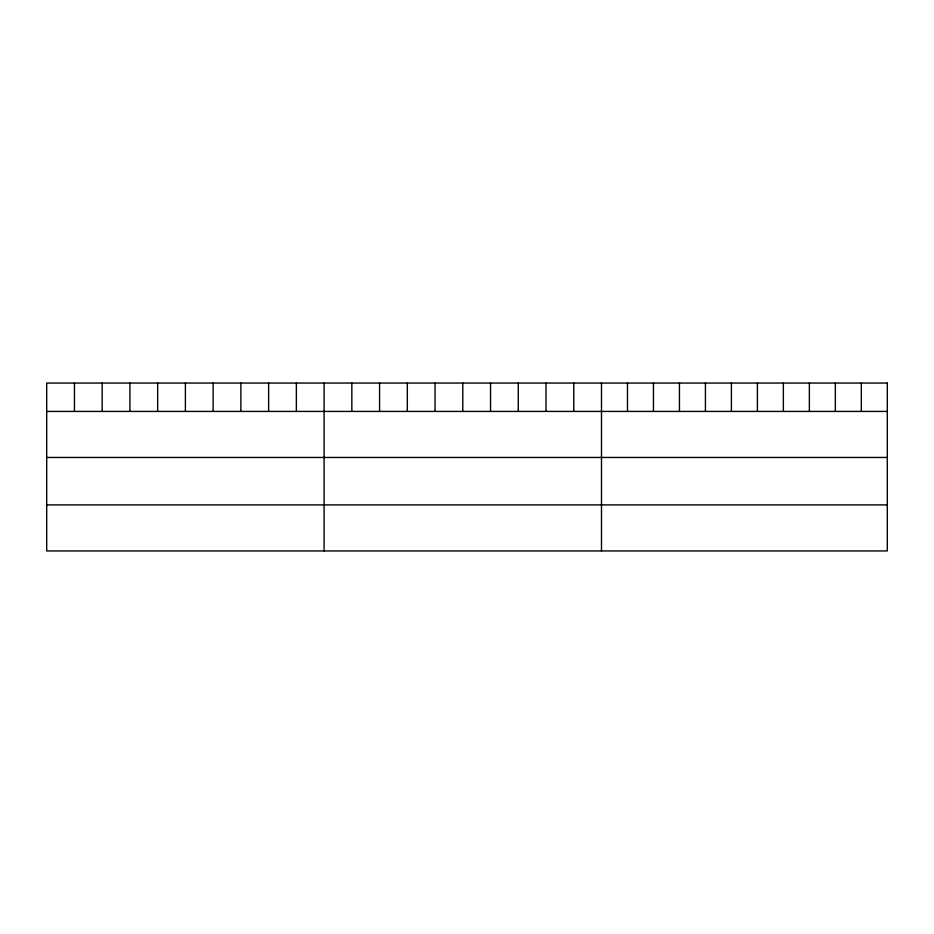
<?xml version="1.0" encoding="UTF-8"?>
<svg xmlns="http://www.w3.org/2000/svg" width="934" height="934" viewBox="0 0 934 934"><rect width="100%" height="100%" fill="white"/><g stroke="black" fill="none" stroke-linecap="round" stroke-linejoin="round"><path stroke-width="1.4" d="M46.7 411.427L887.3 411.427M46.7 457.462L887.3 457.462M46.7 504.897L887.3 504.897M861.323 383.057L861.323 411.427M835.335 383.057L835.335 411.427M809.358 383.057L809.358 411.427M783.369 383.057L783.369 411.427M757.392 383.057L757.392 411.427M731.404 383.057L731.404 411.427M705.427 383.057L705.427 411.427M679.438 383.057L679.438 411.427M653.461 383.057L653.461 411.427M627.473 383.057L627.473 411.427M601.496 383.057L601.496 550.943M573.756 383.057L573.756 411.427M546.016 383.057L546.016 411.427M518.277 383.057L518.277 411.427M490.537 383.057L490.537 411.427M462.797 383.057L462.797 411.427M435.057 383.057L435.057 411.427M407.317 383.057L407.317 411.427M379.578 383.057L379.578 411.427M351.838 383.057L351.838 411.427M324.098 383.057L324.098 550.943M296.358 383.057L296.358 411.427M268.618 383.057L268.618 411.427M240.879 383.057L240.879 411.427M213.139 383.057L213.139 411.427M185.399 383.057L185.399 411.427M157.659 383.057L157.659 411.427M129.919 383.057L129.919 411.427M102.18 383.057L102.18 411.427M74.44 383.057L74.44 411.427M887.3 383.057L46.7 383.057L46.7 550.943L887.3 550.943L887.3 383.057"/></g></svg>
